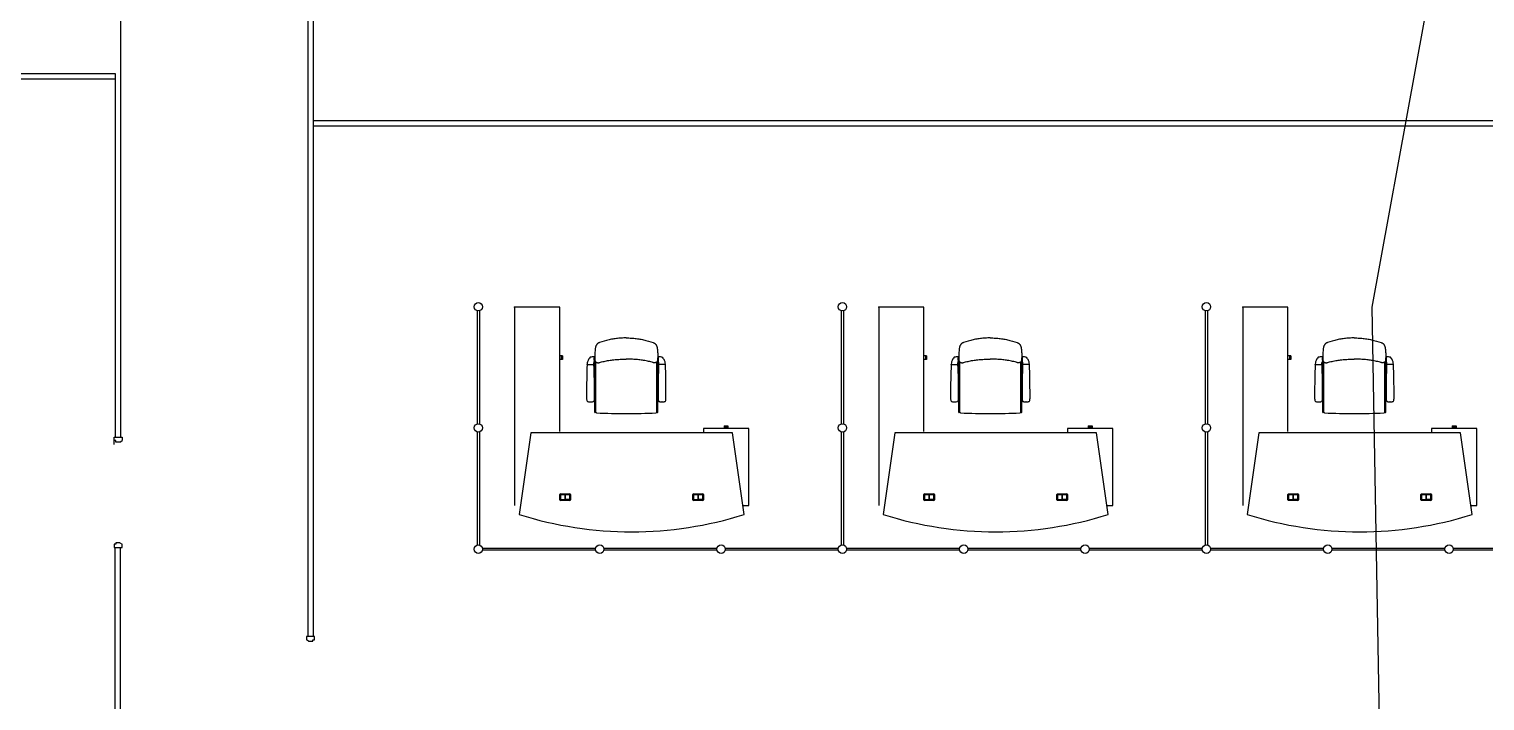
# Model space of a CAD drawing. Header units: millimetres. Extents: x 391350 to 515311, y -283575 to -199845.
# Drawn here: x 495405 to 508603, y -221466 to -215370 of the extents above; entities that cross this region are included whole.
import ezdxf

# ---------------------------------------------------------------- set-up
doc = ezdxf.new("R2010")
doc.units = ezdxf.units.MM
doc.layers.add('Evac_Occupant', color=183, linetype='Continuous')

msp = doc.modelspace()

# ---------------------------------------------------------------- linework, layer by layer
at = {"color": 0}
for p, q in [((496234, -206502), (496234, -219073)), ((497934, -220880), (497934, -213949)), ((497984, -220880), (497984, -213949)), ((484737, -215773), (496184, -215773)), ((496184, -215773), (496184, -219073)), ((496234, -215773), (496234, -215898)), ((496234, -215773), (496234, -215898)), ((484737, -215823), (496184, -215823)), ((497984, -216199), (510459, -216199)), ((497984, -216249), (510459, -216249)), ((499470, -218951), (499470, -217926)), ((499487, -217926), (499487, -218951)), ((499807, -217892), (499807, -219692)), ((500217, -217892), (499807, -217892)), ((500217, -219021), (500217, -217892)), ((502770, -218951), (502770, -217926)), ((502787, -217926), (502787, -218951)), ((503107, -217892), (503107, -219692)), ((503517, -217892), (503107, -217892)), ((503517, -219021), (503517, -217892)), ((506070, -218951), (506070, -217926)), ((506087, -217926), (506087, -218951)), ((506407, -217892), (506407, -219692)), ((506817, -217892), (506407, -217892)), ((506817, -219021), (506817, -217892)), ((500819, -218172), (500819, -218172)), ((500819, -218172), (500819, -218172)), ((504119, -218172), (504119, -218172)), ((504119, -218172), (504119, -218172)), ((507419, -218172), (507419, -218172)), ((507419, -218172), (507419, -218172)), ((500230, -218334), (500217, -218334)), ((500230, -218368), (500217, -218368)), ((500242, -218334), (500230, -218334)), ((500230, -218334), (500230, -218368)), ((500242, -218368), (500230, -218368)), ((500242, -218334), (500242, -218368)), ((500465, -218412, 0), (500465, -218409, 0)), ((500465, -218412, 0), (500525, -218412, 0)), ((500525, -218412, 0), (500525, -218399, 0)), ((500529, -218344, 0), (500529, -218382, 0)), ((500529, -218347, 0), (500532, -218352, 0)), ((500529, -218372, 0), (500529, -218352, 0)), ((500529, -218356, 0), (500529, -218355, 0)), ((500529, -218356, 0), (500529, -218368, 0)), ((500529, -218368, 0), (500529, -218370, 0)), ((500529, -218377, 0), (500532, -218372, 0)), ((500532, -218355, 0), (500532, -218352, 0)), ((500532, -218369, 0), (500532, -218355, 0)), ((500532, -218372, 0), (500532, -218369, 0)), ((500533, -218673), (500533, -218383)), ((500543, -218845), (500543, -218390)), ((501095, -218845), (501095, -218390)), ((501105, -218673), (501105, -218383)), ((501109, -218347, 0), (501106, -218352, 0)), ((501106, -218355, 0), (501106, -218352, 0)), ((501106, -218369, 0), (501106, -218355, 0)), ((501106, -218372, 0), (501106, -218369, 0)), ((501109, -218377, 0), (501106, -218372, 0)), ((501109, -218344, 0), (501109, -218382, 0)), ((501109, -218372, 0), (501109, -218352, 0)), ((501109, -218356, 0), (501109, -218355, 0)), ((501109, -218356, 0), (501109, -218368, 0)), ((501109, -218368, 0), (501109, -218370, 0)), ((501113, -218412, 0), (501113, -218399, 0)), ((501173, -218412, 0), (501113, -218412, 0)), ((501173, -218412, 0), (501173, -218409, 0)), ((503530, -218334), (503517, -218334)), ((503530, -218368), (503517, -218368)), ((503542, -218334), (503530, -218334)), ((503530, -218334), (503530, -218368)), ((503542, -218368), (503530, -218368)), ((503542, -218334), (503542, -218368)), ((503765, -218412, 0), (503765, -218409, 0)), ((503765, -218412, 0), (503825, -218412, 0)), ((503825, -218412, 0), (503825, -218399, 0)), ((503829, -218344, 0), (503829, -218382, 0)), ((503829, -218347, 0), (503832, -218352, 0)), ((503829, -218372, 0), (503829, -218352, 0)), ((503829, -218356, 0), (503829, -218355, 0)), ((503829, -218356, 0), (503829, -218368, 0)), ((503829, -218368, 0), (503829, -218370, 0)), ((503829, -218377, 0), (503832, -218372, 0)), ((503832, -218355, 0), (503832, -218352, 0)), ((503832, -218369, 0), (503832, -218355, 0)), ((503832, -218372, 0), (503832, -218369, 0)), ((503833, -218673), (503833, -218383)), ((503843, -218845), (503843, -218390)), ((504395, -218845), (504395, -218390)), ((504405, -218673), (504405, -218383)), ((504409, -218347, 0), (504406, -218352, 0)), ((504406, -218355, 0), (504406, -218352, 0)), ((504406, -218369, 0), (504406, -218355, 0)), ((504406, -218372, 0), (504406, -218369, 0)), ((504409, -218377, 0), (504406, -218372, 0)), ((504409, -218344, 0), (504409, -218382, 0)), ((504409, -218372, 0), (504409, -218352, 0)), ((504409, -218356, 0), (504409, -218355, 0)), ((504409, -218356, 0), (504409, -218368, 0)), ((504409, -218368, 0), (504409, -218370, 0)), ((504413, -218412, 0), (504413, -218399, 0)), ((504473, -218412, 0), (504413, -218412, 0)), ((504473, -218412, 0), (504473, -218409, 0)), ((506830, -218334), (506817, -218334)), ((506830, -218368), (506817, -218368)), ((506842, -218334), (506830, -218334)), ((506830, -218334), (506830, -218368)), ((506842, -218368), (506830, -218368)), ((506842, -218334), (506842, -218368)), ((507065, -218412, 0), (507065, -218409, 0)), ((507065, -218412, 0), (507125, -218412, 0)), ((507125, -218412, 0), (507125, -218399, 0)), ((507129, -218344, 0), (507129, -218382, 0)), ((507129, -218347, 0), (507132, -218352, 0)), ((507129, -218372, 0), (507129, -218352, 0)), ((507129, -218356, 0), (507129, -218355, 0)), ((507129, -218356, 0), (507129, -218368, 0)), ((507129, -218368, 0), (507129, -218370, 0)), ((507129, -218377, 0), (507132, -218372, 0)), ((507132, -218355, 0), (507132, -218352, 0)), ((507132, -218369, 0), (507132, -218355, 0)), ((507132, -218372, 0), (507132, -218369, 0)), ((507133, -218673), (507133, -218383)), ((507143, -218845), (507143, -218390)), ((507695, -218845), (507695, -218390)), ((507705, -218673), (507705, -218383)), ((507709, -218347, 0), (507706, -218352, 0)), ((507706, -218355, 0), (507706, -218352, 0)), ((507706, -218369, 0), (507706, -218355, 0)), ((507706, -218372, 0), (507706, -218369, 0)), ((507709, -218377, 0), (507706, -218372, 0)), ((507709, -218344, 0), (507709, -218382, 0)), ((507709, -218372, 0), (507709, -218352, 0)), ((507709, -218356, 0), (507709, -218355, 0)), ((507709, -218356, 0), (507709, -218368, 0)), ((507709, -218368, 0), (507709, -218370, 0)), ((507713, -218412, 0), (507713, -218399, 0)), ((507773, -218412, 0), (507713, -218412, 0)), ((507773, -218412, 0), (507773, -218409, 0)), ((500532, -218677), (500532, -218677)), ((501107, -218677), (501107, -218677)), ((503832, -218677), (503832, -218677)), ((504407, -218677), (504407, -218677)), ((507132, -218677), (507132, -218677)), ((507707, -218677), (507707, -218677)), ((500495, -218752, 0), (500494, -218752, 0)), ((500495, -218752, 0), (500496, -218752, 0)), ((500530, -218706), (500530, -218680)), ((500532, -218710), (500532, -218710)), ((500533, -218848), (500533, -218713)), ((501105, -218848), (501105, -218713)), ((501107, -218710), (501107, -218710)), ((501108, -218706), (501108, -218680)), ((501143, -218752, 0), (501142, -218752, 0)), ((501143, -218752, 0), (501144, -218752, 0)), ((503795, -218752, 0), (503794, -218752, 0)), ((503795, -218752, 0), (503796, -218752, 0)), ((503830, -218706), (503830, -218680)), ((503832, -218710), (503832, -218710)), ((503833, -218848), (503833, -218713)), ((504405, -218848), (504405, -218713)), ((504407, -218710), (504407, -218710)), ((504408, -218706), (504408, -218680)), ((504443, -218752, 0), (504442, -218752, 0)), ((504443, -218752, 0), (504444, -218752, 0)), ((507095, -218752, 0), (507094, -218752, 0)), ((507095, -218752, 0), (507096, -218752, 0)), ((507130, -218706), (507130, -218680)), ((507132, -218710), (507132, -218710)), ((507133, -218848), (507133, -218713)), ((507705, -218848), (507705, -218713)), ((507707, -218710), (507707, -218710)), ((507708, -218706), (507708, -218680)), ((507743, -218752, 0), (507742, -218752, 0)), ((507743, -218752, 0), (507744, -218752, 0)), ((500536, -218850), (500543, -218846)), ((501102, -218850), (501095, -218846)), ((503836, -218850), (503843, -218846)), ((504402, -218850), (504395, -218846)), ((507136, -218850), (507143, -218846)), ((507702, -218850), (507695, -218846)), ((496175, -219073), (496248, -219073)), ((496175, -219139), (496175, -219073)), ((496248, -219073), (496248, -219104)), ((499470, -220051), (499470, -219026)), ((499487, -219026), (499487, -220051)), ((499953, -219032), (499849, -219775)), ((501783, -219032), (499953, -219032)), ((501929, -218995), (501518, -218995)), ((501518, -218995), (501518, -219032)), ((501707, -218970), (501741, -218970)), ((501707, -218970), (501707, -218982)), ((501707, -218982), (501741, -218982)), ((501707, -218982), (501707, -218995)), ((501741, -218970), (501741, -218982)), ((501741, -218982), (501741, -218995)), ((501888, -219775), (501783, -219032)), ((501929, -219692), (501929, -218995)), ((502770, -220051), (502770, -219026)), ((502787, -219026), (502787, -220051)), ((503253, -219032), (503149, -219775)), ((505083, -219032), (503253, -219032)), ((505229, -218995), (504818, -218995)), ((504818, -218995), (504818, -219032)), ((505007, -218970), (505041, -218970)), ((505007, -218970), (505007, -218982)), ((505007, -218982), (505041, -218982)), ((505007, -218982), (505007, -218995)), ((505041, -218970), (505041, -218982)), ((505041, -218982), (505041, -218995)), ((505188, -219775), (505083, -219032)), ((505229, -219692), (505229, -218995)), ((506070, -220051), (506070, -219026)), ((506087, -219026), (506087, -220051)), ((506553, -219032), (506449, -219775)), ((508383, -219032), (506553, -219032)), ((508529, -218995), (508118, -218995)), ((508118, -218995), (508118, -219032)), ((508307, -218970), (508341, -218970)), ((508307, -218970), (508307, -218982)), ((508307, -218982), (508341, -218982)), ((508307, -218982), (508307, -218995)), ((508341, -218970), (508341, -218982)), ((508341, -218982), (508341, -218995)), ((508488, -219775), (508383, -219032)), ((508529, -219692), (508529, -218995)), ((496191, -219104), (496175, -219104)), ((496191, -219117), (496191, -219104)), ((496229, -219117), (496191, -219117)), ((496229, -219117), (496248, -219104)), ((500216, -219640), (500216, -219594)), ((500222, -219588), (500308, -219588)), ((500222, -219596), (500222, -219638)), ((500223, -219638), (500223, -219596)), ((500306, -219594), (500224, -219594)), ((500224, -219594), (500265, -219594)), ((500263, -219594), (500263, -219639)), ((500265, -219639), (500265, -219594)), ((500265, -219594), (500265, -219639)), ((500265, -219594), (500306, -219594)), ((500267, -219639), (500267, -219594)), ((500308, -219638), (500308, -219596)), ((500308, -219596), (500308, -219638)), ((500314, -219594), (500314, -219640)), ((501422, -219640), (501422, -219594)), ((501428, -219588), (501514, -219588)), ((501428, -219596), (501428, -219638)), ((501429, -219638), (501429, -219596)), ((501430, -219594), (501471, -219594)), ((501512, -219594), (501430, -219594)), ((501469, -219594), (501469, -219639)), ((501471, -219639), (501471, -219594)), ((501471, -219594), (501471, -219639)), ((501471, -219594), (501512, -219594)), ((501473, -219639), (501473, -219594)), ((501514, -219638), (501514, -219596)), ((501514, -219596), (501514, -219638)), ((501520, -219594), (501520, -219640)), ((503516, -219640), (503516, -219594)), ((503522, -219588), (503608, -219588)), ((503522, -219596), (503522, -219638)), ((503523, -219638), (503523, -219596)), ((503606, -219594), (503524, -219594)), ((503524, -219594), (503565, -219594)), ((503563, -219594), (503563, -219639)), ((503565, -219639), (503565, -219594)), ((503565, -219594), (503565, -219639)), ((503565, -219594), (503606, -219594)), ((503567, -219639), (503567, -219594)), ((503608, -219638), (503608, -219596)), ((503608, -219596), (503608, -219638)), ((503614, -219594), (503614, -219640)), ((504722, -219640), (504722, -219594)), ((504728, -219588), (504814, -219588)), ((504728, -219596), (504728, -219638)), ((504729, -219638), (504729, -219596)), ((504730, -219594), (504771, -219594)), ((504812, -219594), (504730, -219594)), ((504769, -219594), (504769, -219639)), ((504771, -219639), (504771, -219594)), ((504771, -219594), (504771, -219639)), ((504771, -219594), (504812, -219594)), ((504773, -219639), (504773, -219594)), ((504814, -219638), (504814, -219596)), ((504814, -219596), (504814, -219638)), ((504820, -219594), (504820, -219640)), ((506816, -219640), (506816, -219594)), ((506822, -219588), (506908, -219588)), ((506822, -219596), (506822, -219638)), ((506823, -219638), (506823, -219596)), ((506906, -219594), (506824, -219594)), ((506824, -219594), (506865, -219594)), ((506863, -219594), (506863, -219639)), ((506865, -219639), (506865, -219594)), ((506865, -219594), (506865, -219639)), ((506865, -219594), (506906, -219594)), ((506867, -219639), (506867, -219594)), ((506908, -219638), (506908, -219596)), ((506908, -219596), (506908, -219638)), ((506914, -219594), (506914, -219640)), ((508022, -219640), (508022, -219594)), ((508028, -219588), (508114, -219588)), ((508028, -219596), (508028, -219638)), ((508029, -219638), (508029, -219596)), ((508030, -219594), (508071, -219594)), ((508112, -219594), (508030, -219594)), ((508069, -219594), (508069, -219639)), ((508071, -219639), (508071, -219594)), ((508071, -219594), (508071, -219639)), ((508071, -219594), (508112, -219594)), ((508073, -219639), (508073, -219594)), ((508114, -219638), (508114, -219596)), ((508114, -219596), (508114, -219638)), ((508120, -219594), (508120, -219640)), ((500308, -219646), (500222, -219646)), ((500224, -219639), (500265, -219639)), ((500224, -219640), (500306, -219640)), ((500306, -219639), (500265, -219639)), ((501514, -219646), (501428, -219646)), ((501430, -219639), (501471, -219639)), ((501430, -219640), (501512, -219640)), ((501512, -219639), (501471, -219639)), ((501876, -219692), (501929, -219692)), ((503608, -219646), (503522, -219646)), ((503524, -219639), (503565, -219639)), ((503524, -219640), (503606, -219640)), ((503606, -219639), (503565, -219639)), ((504814, -219646), (504728, -219646)), ((504730, -219639), (504771, -219639)), ((504730, -219640), (504812, -219640)), ((504812, -219639), (504771, -219639)), ((505176, -219692), (505229, -219692)), ((506908, -219646), (506822, -219646)), ((506824, -219639), (506865, -219639)), ((506824, -219640), (506906, -219640)), ((506906, -219639), (506865, -219639)), ((508114, -219646), (508028, -219646)), ((508030, -219639), (508071, -219639)), ((508030, -219640), (508112, -219640)), ((508112, -219639), (508071, -219639)), ((508476, -219692), (508529, -219692)), ((496191, -220043), (496175, -220043)), ((496175, -220043), (496175, -220073)), ((496175, -220073), (496248, -220073)), ((496184, -233311), (496184, -220073)), ((496229, -220030), (496191, -220030)), ((496191, -220030), (496191, -220043)), ((496229, -220030), (496248, -220043)), ((496234, -233311), (496234, -220073)), ((496234, -233395), (496234, -220073)), ((496248, -220073), (496248, -220043)), ((499516, -220080), (500541, -220080)), ((500541, -220097), (499516, -220097)), ((500616, -220080), (501641, -220080)), ((501641, -220097), (500616, -220097)), ((501716, -220080), (502741, -220080)), ((502741, -220097), (501716, -220097)), ((502816, -220080), (503841, -220080)), ((503841, -220097), (502816, -220097)), ((503916, -220080), (504941, -220080)), ((504941, -220097), (503916, -220097)), ((505016, -220080), (506041, -220080)), ((506041, -220097), (505016, -220097)), ((506116, -220080), (507141, -220080)), ((507141, -220097), (506116, -220097)), ((507216, -220080), (508241, -220080)), ((508241, -220097), (507216, -220097)), ((508316, -220080), (509341, -220080)), ((509341, -220097), (508316, -220097)), ((497992, -220880), (497919, -220880)), ((497919, -220880), (497919, -220910)), ((497938, -220923), (497919, -220910)), ((497976, -220923), (497976, -220910)), ((497976, -220910), (497992, -220910)), ((497992, -220910), (497992, -220880)), ((497938, -220923), (497976, -220923))]:
    msp.add_line(p, q, dxfattribs=at)
at = {"color": 0, "extrusion": (0, 0, -1), "flags": 128}
for points in [[(-500819, -218172), (-500808, -218172), (-500796, -218172), (-500785, -218173), (-500774, -218173), (-500763, -218174), (-500751, -218175), (-500740, -218176), (-500729, -218178), (-500718, -218179), (-500707, -218181), (-500696, -218183), (-500684, -218185), (-500674, -218188), (-500663, -218190), (-500652, -218193), (-500641, -218196), (-500619, -218202), (-500597, -218209), (-500576, -218215), (-500573, -218216), (-500570, -218217), (-500568, -218218), (-500565, -218219), (-500563, -218221), (-500560, -218222), (-500558, -218224), (-500556, -218226), (-500554, -218228), (-500552, -218230), (-500551, -218232), (-500549, -218235), (-500548, -218237), (-500546, -218240), (-500545, -218242), (-500544, -218245), (-500543, -218247), (-500542, -218250), (-500541, -218253), (-500540, -218256), (-500539, -218261), (-500538, -218267), (-500537, -218278), (-500536, -218289), (-500535, -218300), (-500534, -218311), (-500533, -218323), (-500533, -218334), (-500533, -218345), (-500533, -218351), (-500533, -218357), (-500533, -218362), (-500534, -218368), (-500534, -218371), (-500535, -218374), (-500535, -218377), (-500536, -218379), (-500537, -218382), (-500538, -218384), (-500540, -218387), (-500542, -218389), (-500544, -218391), (-500545, -218392), (-500546, -218393), (-500547, -218394), (-500548, -218394), (-500551, -218395), (-500554, -218396), (-500557, -218397), (-500559, -218397), (-500562, -218397), (-500565, -218397), (-500568, -218397), (-500571, -218397), (-500574, -218396), (-500579, -218395), (-500585, -218393), (-500595, -218390), (-500606, -218387), (-500617, -218385), (-500628, -218382), (-500639, -218380), (-500650, -218378), (-500662, -218376), (-500673, -218374), (-500684, -218373), (-500695, -218371), (-500706, -218370), (-500718, -218369), (-500729, -218368), (-500740, -218368), (-500751, -218367), (-500763, -218366), (-500774, -218366), (-500796, -218366), (-500819, -218365)], [(-504119, -218172), (-504108, -218172), (-504096, -218172), (-504085, -218173), (-504074, -218173), (-504063, -218174), (-504051, -218175), (-504040, -218176), (-504029, -218178), (-504018, -218179), (-504007, -218181), (-503996, -218183), (-503984, -218185), (-503974, -218188), (-503963, -218190), (-503952, -218193), (-503941, -218196), (-503919, -218202), (-503897, -218209), (-503876, -218215), (-503873, -218216), (-503870, -218217), (-503868, -218218), (-503865, -218219), (-503863, -218221), (-503860, -218222), (-503858, -218224), (-503856, -218226), (-503854, -218228), (-503852, -218230), (-503851, -218232), (-503849, -218235), (-503848, -218237), (-503846, -218240), (-503845, -218242), (-503844, -218245), (-503843, -218247), (-503842, -218250), (-503841, -218253), (-503840, -218256), (-503839, -218261), (-503838, -218267), (-503837, -218278), (-503836, -218289), (-503835, -218300), (-503834, -218311), (-503833, -218323), (-503833, -218334), (-503833, -218345), (-503833, -218351), (-503833, -218357), (-503833, -218362), (-503834, -218368), (-503834, -218371), (-503835, -218374), (-503835, -218377), (-503836, -218379), (-503837, -218382), (-503838, -218384), (-503840, -218387), (-503842, -218389), (-503844, -218391), (-503845, -218392), (-503846, -218393), (-503847, -218394), (-503848, -218394), (-503851, -218395), (-503854, -218396), (-503857, -218397), (-503859, -218397), (-503862, -218397), (-503865, -218397), (-503868, -218397), (-503871, -218397), (-503874, -218396), (-503879, -218395), (-503885, -218393), (-503895, -218390), (-503906, -218387), (-503917, -218385), (-503928, -218382), (-503939, -218380), (-503950, -218378), (-503962, -218376), (-503973, -218374), (-503984, -218373), (-503995, -218371), (-504006, -218370), (-504018, -218369), (-504029, -218368), (-504040, -218368), (-504051, -218367), (-504063, -218366), (-504074, -218366), (-504096, -218366), (-504119, -218365)], [(-507419, -218172), (-507408, -218172), (-507396, -218172), (-507385, -218173), (-507374, -218173), (-507363, -218174), (-507351, -218175), (-507340, -218176), (-507329, -218178), (-507318, -218179), (-507307, -218181), (-507296, -218183), (-507284, -218185), (-507274, -218188), (-507263, -218190), (-507252, -218193), (-507241, -218196), (-507219, -218202), (-507197, -218209), (-507176, -218215), (-507173, -218216), (-507170, -218217), (-507168, -218218), (-507165, -218219), (-507163, -218221), (-507160, -218222), (-507158, -218224), (-507156, -218226), (-507154, -218228), (-507152, -218230), (-507151, -218232), (-507149, -218235), (-507148, -218237), (-507146, -218240), (-507145, -218242), (-507144, -218245), (-507143, -218247), (-507142, -218250), (-507141, -218253), (-507140, -218256), (-507139, -218261), (-507138, -218267), (-507137, -218278), (-507136, -218289), (-507135, -218300), (-507134, -218311), (-507133, -218323), (-507133, -218334), (-507133, -218345), (-507133, -218351), (-507133, -218357), (-507133, -218362), (-507134, -218368), (-507134, -218371), (-507135, -218374), (-507135, -218377), (-507136, -218379), (-507137, -218382), (-507138, -218384), (-507140, -218387), (-507142, -218389), (-507144, -218391), (-507145, -218392), (-507146, -218393), (-507147, -218394), (-507148, -218394), (-507151, -218395), (-507154, -218396), (-507157, -218397), (-507159, -218397), (-507162, -218397), (-507165, -218397), (-507168, -218397), (-507171, -218397), (-507174, -218396), (-507179, -218395), (-507185, -218393), (-507195, -218390), (-507206, -218387), (-507217, -218385), (-507228, -218382), (-507239, -218380), (-507250, -218378), (-507262, -218376), (-507273, -218374), (-507284, -218373), (-507295, -218371), (-507306, -218370), (-507318, -218369), (-507329, -218368), (-507340, -218368), (-507351, -218367), (-507363, -218366), (-507374, -218366), (-507396, -218366), (-507419, -218365)]]:
    msp.add_lwpolyline(points, dxfattribs=at)
at = {"color": 0, "flags": 128}
for points in [[(500819, -218172), (500830, -218172), (500842, -218172), (500853, -218173), (500864, -218173), (500875, -218174), (500887, -218175), (500898, -218176), (500909, -218178), (500920, -218179), (500932, -218181), (500943, -218183), (500954, -218185), (500965, -218188), (500975, -218190), (500986, -218193), (500997, -218196), (501019, -218202), (501041, -218209), (501063, -218215), (501065, -218216), (501068, -218217), (501070, -218218), (501073, -218219), (501075, -218221), (501078, -218222), (501080, -218224), (501082, -218226), (501084, -218228), (501086, -218230), (501088, -218232), (501089, -218235), (501091, -218237), (501092, -218240), (501093, -218242), (501094, -218245), (501095, -218247), (501096, -218250), (501097, -218253), (501098, -218256), (501099, -218261), (501100, -218267), (501101, -218278), (501102, -218289), (501103, -218300), (501104, -218311), (501105, -218323), (501105, -218334), (501105, -218345), (501105, -218351), (501105, -218357), (501105, -218362), (501104, -218368), (501104, -218371), (501104, -218374), (501103, -218377), (501102, -218379), (501101, -218382), (501100, -218384), (501098, -218387), (501096, -218389), (501094, -218391), (501093, -218392), (501092, -218393), (501091, -218394), (501090, -218394), (501087, -218395), (501084, -218396), (501082, -218397), (501079, -218397), (501076, -218397), (501073, -218397), (501070, -218397), (501067, -218397), (501064, -218396), (501059, -218395), (501053, -218393), (501043, -218390), (501032, -218387), (501021, -218385), (501010, -218382), (500999, -218380), (500988, -218378), (500976, -218376), (500965, -218374), (500954, -218373), (500943, -218371), (500932, -218370), (500920, -218369), (500909, -218368), (500898, -218368), (500887, -218367), (500875, -218366), (500864, -218366), (500842, -218366), (500819, -218365)], [(504119, -218172), (504130, -218172), (504142, -218172), (504153, -218173), (504164, -218173), (504175, -218174), (504187, -218175), (504198, -218176), (504209, -218178), (504220, -218179), (504232, -218181), (504243, -218183), (504254, -218185), (504265, -218188), (504275, -218190), (504286, -218193), (504297, -218196), (504319, -218202), (504341, -218209), (504363, -218215), (504365, -218216), (504368, -218217), (504370, -218218), (504373, -218219), (504375, -218221), (504378, -218222), (504380, -218224), (504382, -218226), (504384, -218228), (504386, -218230), (504388, -218232), (504389, -218235), (504391, -218237), (504392, -218240), (504393, -218242), (504394, -218245), (504395, -218247), (504396, -218250), (504397, -218253), (504398, -218256), (504399, -218261), (504400, -218267), (504401, -218278), (504402, -218289), (504403, -218300), (504404, -218311), (504405, -218323), (504405, -218334), (504405, -218345), (504405, -218351), (504405, -218357), (504405, -218362), (504404, -218368), (504404, -218371), (504404, -218374), (504403, -218377), (504402, -218379), (504401, -218382), (504400, -218384), (504398, -218387), (504396, -218389), (504394, -218391), (504393, -218392), (504392, -218393), (504391, -218394), (504390, -218394), (504387, -218395), (504384, -218396), (504382, -218397), (504379, -218397), (504376, -218397), (504373, -218397), (504370, -218397), (504367, -218397), (504364, -218396), (504359, -218395), (504353, -218393), (504343, -218390), (504332, -218387), (504321, -218385), (504310, -218382), (504299, -218380), (504288, -218378), (504276, -218376), (504265, -218374), (504254, -218373), (504243, -218371), (504232, -218370), (504220, -218369), (504209, -218368), (504198, -218368), (504187, -218367), (504175, -218366), (504164, -218366), (504142, -218366), (504119, -218365)], [(507419, -218172), (507430, -218172), (507442, -218172), (507453, -218173), (507464, -218173), (507475, -218174), (507487, -218175), (507498, -218176), (507509, -218178), (507520, -218179), (507532, -218181), (507543, -218183), (507554, -218185), (507565, -218188), (507575, -218190), (507586, -218193), (507597, -218196), (507619, -218202), (507641, -218209), (507663, -218215), (507665, -218216), (507668, -218217), (507670, -218218), (507673, -218219), (507675, -218221), (507678, -218222), (507680, -218224), (507682, -218226), (507684, -218228), (507686, -218230), (507688, -218232), (507689, -218235), (507691, -218237), (507692, -218240), (507693, -218242), (507694, -218245), (507695, -218247), (507696, -218250), (507697, -218253), (507698, -218256), (507699, -218261), (507700, -218267), (507701, -218278), (507702, -218289), (507703, -218300), (507704, -218311), (507705, -218323), (507705, -218334), (507705, -218345), (507705, -218351), (507705, -218357), (507705, -218362), (507704, -218368), (507704, -218371), (507704, -218374), (507703, -218377), (507702, -218379), (507701, -218382), (507700, -218384), (507698, -218387), (507696, -218389), (507694, -218391), (507693, -218392), (507692, -218393), (507691, -218394), (507690, -218394), (507687, -218395), (507684, -218396), (507682, -218397), (507679, -218397), (507676, -218397), (507673, -218397), (507670, -218397), (507667, -218397), (507664, -218396), (507659, -218395), (507653, -218393), (507643, -218390), (507632, -218387), (507621, -218385), (507610, -218382), (507599, -218380), (507588, -218378), (507576, -218376), (507565, -218374), (507554, -218373), (507543, -218371), (507532, -218370), (507520, -218369), (507509, -218368), (507498, -218368), (507487, -218367), (507475, -218366), (507464, -218366), (507442, -218366), (507419, -218365)]]:
    msp.add_lwpolyline(points, dxfattribs=at)
at = {"color": 0}
for centre in [(499478, -217889), (502778, -217889), (506078, -217889), (499478, -218989), (502778, -218989), (506078, -218989), (499478, -220089), (500578, -220089), (501678, -220089), (502778, -220089), (503878, -220089), (504978, -220089), (506078, -220089), (507178, -220089), (508278, -220089)]:
    msp.add_circle(centre, 38, dxfattribs=at)
for centre, radius, start, end in [((507359, -218673, 0), 6900, 177.8375, 180.1073), ((500465, -218413, 0), 0.8, 90, 177.8375), ((500535, -218409, 0), 70, 163.8763, 180), ((500564, -218418, 0), 100, 146.194, 163.8763), ((500605, -218446, 0), 150, 138.8841, 146.194), ((500493, -218347, 0), 0.5, 100.4377, 138.8841), ((500605, -218446, 0), 150, 138.8175, 138.8841), ((500547, -218642, 0), 300, 93.7447, 100.4377), ((500547, -218642, 0), 300, 100.4377, 100.471), ((500560, -218399, 0), 35, 152.3396, 180), ((500525, -218413, 0), 0.8, 2.1625, 90), ((493631, -218673, 0), 6900, 359.8927, 2.1625), ((500528, -218344, 0), 1.5, 0, 93.7447), ((500549, -218383), 16, 152.0906, 180), ((501089, -218383), 16, 0, 27.9094), ((508007, -218673, 0), 6900, 177.8375, 180.1073), ((501111, -218344, 0), 1.5, 86.2553, 180), ((501078, -218399, 0), 35, 0, 27.6604), ((501091, -218642, 0), 300, 79.5623, 86.2553), ((501113, -218413, 0), 0.8, 90, 177.8375), ((501145, -218347, 0), 0.5, 41.1159, 79.5623), ((501091, -218642, 0), 300, 79.529, 79.5623), ((501033, -218446, 0), 150, 33.806, 41.1159), ((501033, -218446, 0), 150, 41.1159, 41.1825), ((501074, -218418, 0), 100, 16.1237, 33.806), ((501103, -218409, 0), 70, 0, 16.1237), ((501173, -218413, 0), 0.8, 2.1625, 90), ((494279, -218673, 0), 6900, 359.8927, 2.1625), ((510659, -218673, 0), 6900, 177.8375, 180.1073), ((503765, -218413, 0), 0.8, 90, 177.8375), ((503835, -218409, 0), 70, 163.8763, 180), ((503864, -218418, 0), 100, 146.194, 163.8763), ((503905, -218446, 0), 150, 138.8841, 146.194), ((503793, -218347, 0), 0.5, 100.4377, 138.8841), ((503905, -218446, 0), 150, 138.8175, 138.8841), ((503847, -218642, 0), 300, 93.7447, 100.4377), ((503847, -218642, 0), 300, 100.4377, 100.471), ((503860, -218399, 0), 35, 152.3396, 180), ((503825, -218413, 0), 0.8, 2.1625, 90), ((496931, -218673, 0), 6900, 359.8927, 2.1625), ((503828, -218344, 0), 1.5, 0, 93.7447), ((503849, -218383), 16, 152.0906, 180), ((504389, -218383), 16, 0, 27.9094), ((511307, -218673, 0), 6900, 177.8375, 180.1073), ((504411, -218344, 0), 1.5, 86.2553, 180), ((504378, -218399, 0), 35, 0, 27.6604), ((504391, -218642, 0), 300, 79.5623, 86.2553), ((504413, -218413, 0), 0.8, 90, 177.8375), ((504445, -218347, 0), 0.5, 41.1159, 79.5623), ((504391, -218642, 0), 300, 79.529, 79.5623), ((504333, -218446, 0), 150, 33.806, 41.1159), ((504333, -218446, 0), 150, 41.1159, 41.1825), ((504374, -218418, 0), 100, 16.1237, 33.806), ((504403, -218409, 0), 70, 0, 16.1237), ((504473, -218413, 0), 0.8, 2.1625, 90), ((497579, -218673, 0), 6900, 359.8927, 2.1625), ((513959, -218673, 0), 6900, 177.8375, 180.1073), ((507065, -218413, 0), 0.8, 90, 177.8375), ((507135, -218409, 0), 70, 163.8763, 180), ((507164, -218418, 0), 100, 146.194, 163.8763), ((507205, -218446, 0), 150, 138.8841, 146.194), ((507093, -218347, 0), 0.5, 100.4377, 138.8841), ((507205, -218446, 0), 150, 138.8175, 138.8841), ((507147, -218642, 0), 300, 93.7447, 100.4377), ((507147, -218642, 0), 300, 100.4377, 100.471), ((507160, -218399, 0), 35, 152.3396, 180), ((507125, -218413, 0), 0.8, 2.1625, 90), ((500231, -218673, 0), 6900, 359.8927, 2.1625), ((507128, -218344, 0), 1.5, 0, 93.7447), ((507149, -218383), 16, 152.0906, 180), ((507689, -218383), 16, 0, 27.9094), ((514607, -218673, 0), 6900, 177.8375, 180.1073), ((507711, -218344, 0), 1.5, 86.2553, 180), ((507678, -218399, 0), 35, 0, 27.6604), ((507691, -218642, 0), 300, 79.5623, 86.2553), ((507713, -218413, 0), 0.8, 90, 177.8375), ((507745, -218347, 0), 0.5, 41.1159, 79.5623), ((507691, -218642, 0), 300, 79.529, 79.5623), ((507633, -218446, 0), 150, 33.806, 41.1159), ((507633, -218446, 0), 150, 41.1159, 41.1825), ((507674, -218418, 0), 100, 16.1237, 33.806), ((507703, -218409, 0), 70, 0, 16.1237), ((507773, -218413, 0), 0.8, 2.1625, 90), ((500879, -218673, 0), 6900, 359.8927, 2.1625), ((500535, -218680), 5, 135, 180), ((500528, -218673), 5, 315, 0), ((501110, -218673), 5, 180, 225), ((501103, -218680), 5, 0, 45), ((503835, -218680), 5, 135, 180), ((503828, -218673), 5, 315, 0), ((504410, -218673), 5, 180, 225), ((504403, -218680), 5, 0, 45), ((507135, -218680), 5, 135, 180), ((507128, -218673), 5, 315, 0), ((507710, -218673), 5, 180, 225), ((507703, -218680), 5, 0, 45), ((501721, -218702, 0), 1262, 179.2836, 181.1715), ((500497, -218728, 0), 37.4, 180.2124, 200.2593), ((500475, -218736, 0), 13.7, 199.4299, 238.4709), ((500479, -218729, 0), 22.5, 238.7282, 262.0131), ((500487, -218692, 0), 59.9, 259.4704, 267.393), ((500496, -218515, 0), 237, 267.0251, 269.4324), ((500494, -218515, 0), 237, 270.5676, 272.9749), ((500503, -218692, 0), 59.9, 272.607, 280.5296), ((500511, -218729, 0), 22.5, 277.9869, 301.2718), ((500516, -218736, 0), 13.7, 301.5291, 340.5701), ((500493, -218728, 0), 37.4, 339.7407, 359.7876), ((500535, -218706), 5, 180, 225), ((499269, -218702, 0), 1262, 358.8285, 0.7164), ((500528, -218713), 5, 0, 45), ((501110, -218713), 5, 135, 180), ((502369, -218702, 0), 1262, 179.2836, 181.1715), ((501103, -218706), 5, 315, 0), ((501145, -218728, 0), 37.4, 180.2124, 200.2593), ((501123, -218736, 0), 13.7, 199.4299, 238.4709), ((501127, -218729, 0), 22.5, 238.7282, 262.0131), ((501135, -218692, 0), 59.9, 259.4704, 267.393), ((501144, -218515, 0), 237, 267.0251, 269.4324), ((501142, -218515, 0), 237, 270.5676, 272.9749), ((501151, -218692, 0), 59.9, 272.607, 280.5296), ((501159, -218729, 0), 22.5, 277.9869, 301.2718), ((501164, -218736, 0), 13.7, 301.5291, 340.5701), ((501141, -218728, 0), 37.4, 339.7407, 359.7876), ((499917, -218702, 0), 1262, 358.8285, 0.7164), ((505021, -218702, 0), 1262, 179.2836, 181.1715), ((503797, -218728, 0), 37.4, 180.2124, 200.2593), ((503775, -218736, 0), 13.7, 199.4299, 238.4709), ((503779, -218729, 0), 22.5, 238.7282, 262.0131), ((503787, -218692, 0), 59.9, 259.4704, 267.393), ((503796, -218515, 0), 237, 267.0251, 269.4324), ((503794, -218515, 0), 237, 270.5676, 272.9749), ((503803, -218692, 0), 59.9, 272.607, 280.5296), ((503811, -218729, 0), 22.5, 277.9869, 301.2718), ((503816, -218736, 0), 13.7, 301.5291, 340.5701), ((503793, -218728, 0), 37.4, 339.7407, 359.7876), ((503835, -218706), 5, 180, 225), ((502569, -218702, 0), 1262, 358.8285, 0.7164), ((503828, -218713), 5, 0, 45), ((504410, -218713), 5, 135, 180), ((505669, -218702, 0), 1262, 179.2836, 181.1715), ((504403, -218706), 5, 315, 0), ((504445, -218728, 0), 37.4, 180.2124, 200.2593), ((504423, -218736, 0), 13.7, 199.4299, 238.4709), ((504427, -218729, 0), 22.5, 238.7282, 262.0131), ((504435, -218692, 0), 59.9, 259.4704, 267.393), ((504444, -218515, 0), 237, 267.0251, 269.4324), ((504442, -218515, 0), 237, 270.5676, 272.9749), ((504451, -218692, 0), 59.9, 272.607, 280.5296), ((504459, -218729, 0), 22.5, 277.9869, 301.2718), ((504464, -218736, 0), 13.7, 301.5291, 340.5701), ((504441, -218728, 0), 37.4, 339.7407, 359.7876), ((503217, -218702, 0), 1262, 358.8285, 0.7164), ((508321, -218702, 0), 1262, 179.2836, 181.1715), ((507097, -218728, 0), 37.4, 180.2124, 200.2593), ((507075, -218736, 0), 13.7, 199.4299, 238.4709), ((507079, -218729, 0), 22.5, 238.7282, 262.0131), ((507087, -218692, 0), 59.9, 259.4704, 267.393), ((507096, -218515, 0), 237, 267.0251, 269.4324), ((507094, -218515, 0), 237, 270.5676, 272.9749), ((507103, -218692, 0), 59.9, 272.607, 280.5296), ((507111, -218729, 0), 22.5, 277.9869, 301.2718), ((507116, -218736, 0), 13.7, 301.5291, 340.5701), ((507093, -218728, 0), 37.4, 339.7407, 359.7876), ((507135, -218706), 5, 180, 225), ((505869, -218702, 0), 1262, 358.8285, 0.7164), ((507128, -218713), 5, 0, 45), ((507710, -218713), 5, 135, 180), ((508969, -218702, 0), 1262, 179.2836, 181.1715), ((507703, -218706), 5, 315, 0), ((507745, -218728, 0), 37.4, 180.2124, 200.2593), ((507723, -218736, 0), 13.7, 199.4299, 238.4709), ((507727, -218729, 0), 22.5, 238.7282, 262.0131), ((507735, -218692, 0), 59.9, 259.4704, 267.393), ((507744, -218515, 0), 237, 267.0251, 269.4324), ((507742, -218515, 0), 237, 270.5676, 272.9749), ((507751, -218692, 0), 59.9, 272.607, 280.5296), ((507759, -218729, 0), 22.5, 277.9869, 301.2718), ((507764, -218736, 0), 13.7, 301.5291, 340.5701), ((507741, -218728, 0), 37.4, 339.7407, 359.7876), ((506517, -218702, 0), 1262, 358.8285, 0.7164), ((500535, -218848), 2, 180, 295.8508), ((500550, -218845), 7, 180, 266.9154), ((500819, -213853), 5006, 266.9154, 270), ((500819, -213853), 5006, 270, 273.0846), ((501088, -218845), 7, 273.0846, 0), ((501103, -218848), 2, 244.1492, 0), ((503835, -218848), 2, 180, 295.8508), ((503850, -218845), 7, 180, 266.9154), ((504119, -213853), 5006, 266.9154, 270), ((504119, -213853), 5006, 270, 273.0846), ((504388, -218845), 7, 273.0846, 0), ((504403, -218848), 2, 244.1492, 0), ((507135, -218848), 2, 180, 295.8508), ((507150, -218845), 7, 180, 266.9154), ((507419, -213853), 5006, 266.9154, 270), ((507419, -213853), 5006, 270, 273.0846), ((507688, -218845), 7, 273.0846, 0), ((507703, -218848), 2, 244.1492, 0), ((500222, -219594), 6, 90, 180), ((500224, -219596), 2, 90, 180), ((500224, -219596), 1.5, 90, 180), ((500306, -219596), 2, 0, 90), ((500306, -219596), 1.5, 0, 90), ((500308, -219594), 6, 0, 90), ((501428, -219594), 6, 90, 180), ((501430, -219596), 2, 90, 180), ((501430, -219596), 1.5, 90, 180), ((501512, -219596), 1.5, 0, 90), ((501512, -219596), 2, 0, 90), ((501514, -219594), 6, 0, 90), ((503522, -219594), 6, 90, 180), ((503524, -219596), 2, 90, 180), ((503524, -219596), 1.5, 90, 180), ((503606, -219596), 2, 0, 90), ((503606, -219596), 1.5, 0, 90), ((503608, -219594), 6, 0, 90), ((504728, -219594), 6, 90, 180), ((504730, -219596), 2, 90, 180), ((504730, -219596), 1.5, 90, 180), ((504812, -219596), 1.5, 0, 90), ((504812, -219596), 2, 0, 90), ((504814, -219594), 6, 0, 90), ((506822, -219594), 6, 90, 180), ((506824, -219596), 2, 90, 180), ((506824, -219596), 1.5, 90, 180), ((506906, -219596), 2, 0, 90), ((506906, -219596), 1.5, 0, 90), ((506908, -219594), 6, 0, 90), ((508028, -219594), 6, 90, 180), ((508030, -219596), 2, 90, 180), ((508030, -219596), 1.5, 90, 180), ((508112, -219596), 1.5, 0, 90), ((508112, -219596), 2, 0, 90), ((508114, -219594), 6, 0, 90), ((500222, -219640), 6, 180, 270), ((500224, -219638), 2, 180, 270), ((500224, -219638), 1.5, 180, 270), ((500306, -219638), 2, 270, 0), ((500306, -219638), 1.5, 270, 0), ((500308, -219640), 6, 270, 0), ((501428, -219640), 6, 180, 270), ((501430, -219638), 2, 180, 270), ((501430, -219638), 1.5, 180, 270), ((501512, -219638), 1.5, 270, 0), ((501512, -219638), 2, 270, 0), ((501514, -219640), 6, 270, 0), ((503522, -219640), 6, 180, 270), ((503524, -219638), 2, 180, 270), ((503524, -219638), 1.5, 180, 270), ((503606, -219638), 2, 270, 0), ((503606, -219638), 1.5, 270, 0), ((503608, -219640), 6, 270, 0), ((504728, -219640), 6, 180, 270), ((504730, -219638), 2, 180, 270), ((504730, -219638), 1.5, 180, 270), ((504812, -219638), 1.5, 270, 0), ((504812, -219638), 2, 270, 0), ((504814, -219640), 6, 270, 0), ((506822, -219640), 6, 180, 270), ((506824, -219638), 2, 180, 270), ((506824, -219638), 1.5, 180, 270), ((506906, -219638), 2, 270, 0), ((506906, -219638), 1.5, 270, 0), ((506908, -219640), 6, 270, 0), ((508028, -219640), 6, 180, 270), ((508030, -219638), 2, 180, 270), ((508030, -219638), 1.5, 180, 270), ((508112, -219638), 1.5, 270, 0), ((508112, -219638), 2, 270, 0), ((508114, -219640), 6, 270, 0), ((500868, -216541), 3390, 252.5003, 287.4997), ((504168, -216541), 3390, 252.5003, 287.4997), ((507468, -216541), 3390, 252.5003, 287.4997)]:
    msp.add_arc(centre, radius, start, end, dxfattribs=at)
for p in [(499807, -217892), (503107, -217892), (506407, -217892)]:
    msp.add_point(p, dxfattribs=at)
at = {"layer": 'Evac_Occupant'}
msp.add_lwpolyline([(466115, -207033), (476119, -207033), (498658, -207033), (509557, -207033), (507579, -217892), (507721, -225920), (507830, -232094), (486491, -230761), (462153, -229390)], dxfattribs=at)

doc.saveas('drawing.dxf')
